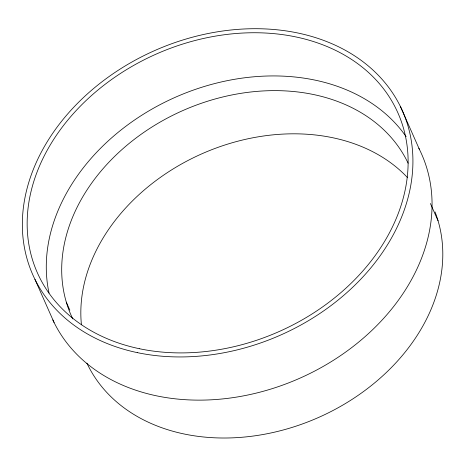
<?xml version="1.0" encoding="UTF-8"?>
<svg xmlns="http://www.w3.org/2000/svg" width="466" height="466" viewBox="0 0 466 466"><rect width="100%" height="100%" fill="white"/><g stroke="black" fill="none" stroke-linecap="round" stroke-linejoin="round"><path stroke-width="0.7" d="M400.323 106.318L419.464 149.51M430.403 203.502L438.057 220.779M66.312 302.172L69.842 310.146M34.938 279.332L54.073 322.519M418.829 148.24A202.186 155.562 -23.9 0 1 304.921 375.893A202.186 155.562 -23.9 0 1 52.827 319.921M72.754 318.866A184.885 142.252 -23.9 0 1 178.822 112.388A184.885 142.252 -23.9 0 1 408.111 163.193M49.041 293.079A197.211 151.735 -23.9 0 1 176.317 96.841A197.211 151.735 -23.9 0 1 406.142 136.689M81.428 324.773A184.885 142.252 -23.9 0 1 200.258 154.526A184.885 142.252 -23.9 0 1 407.476 177.563M435.046 211.925A189.86 146.074 -23.9 0 1 316.962 418.165A189.86 146.074 -23.9 0 1 86.921 363.189M137.249 352.616A202.186 155.562 -23.9 0 0 411.961 145.363A202.186 155.562 -23.9 0 0 103.685 80.49A202.186 155.562 -23.9 0 0 137.249 352.616M139.229 348.685A197.211 151.735 -23.9 0 0 407.185 146.534A197.211 151.735 -23.9 0 0 106.487 83.257A197.211 151.735 -23.9 0 0 139.229 348.685"/></g></svg>
